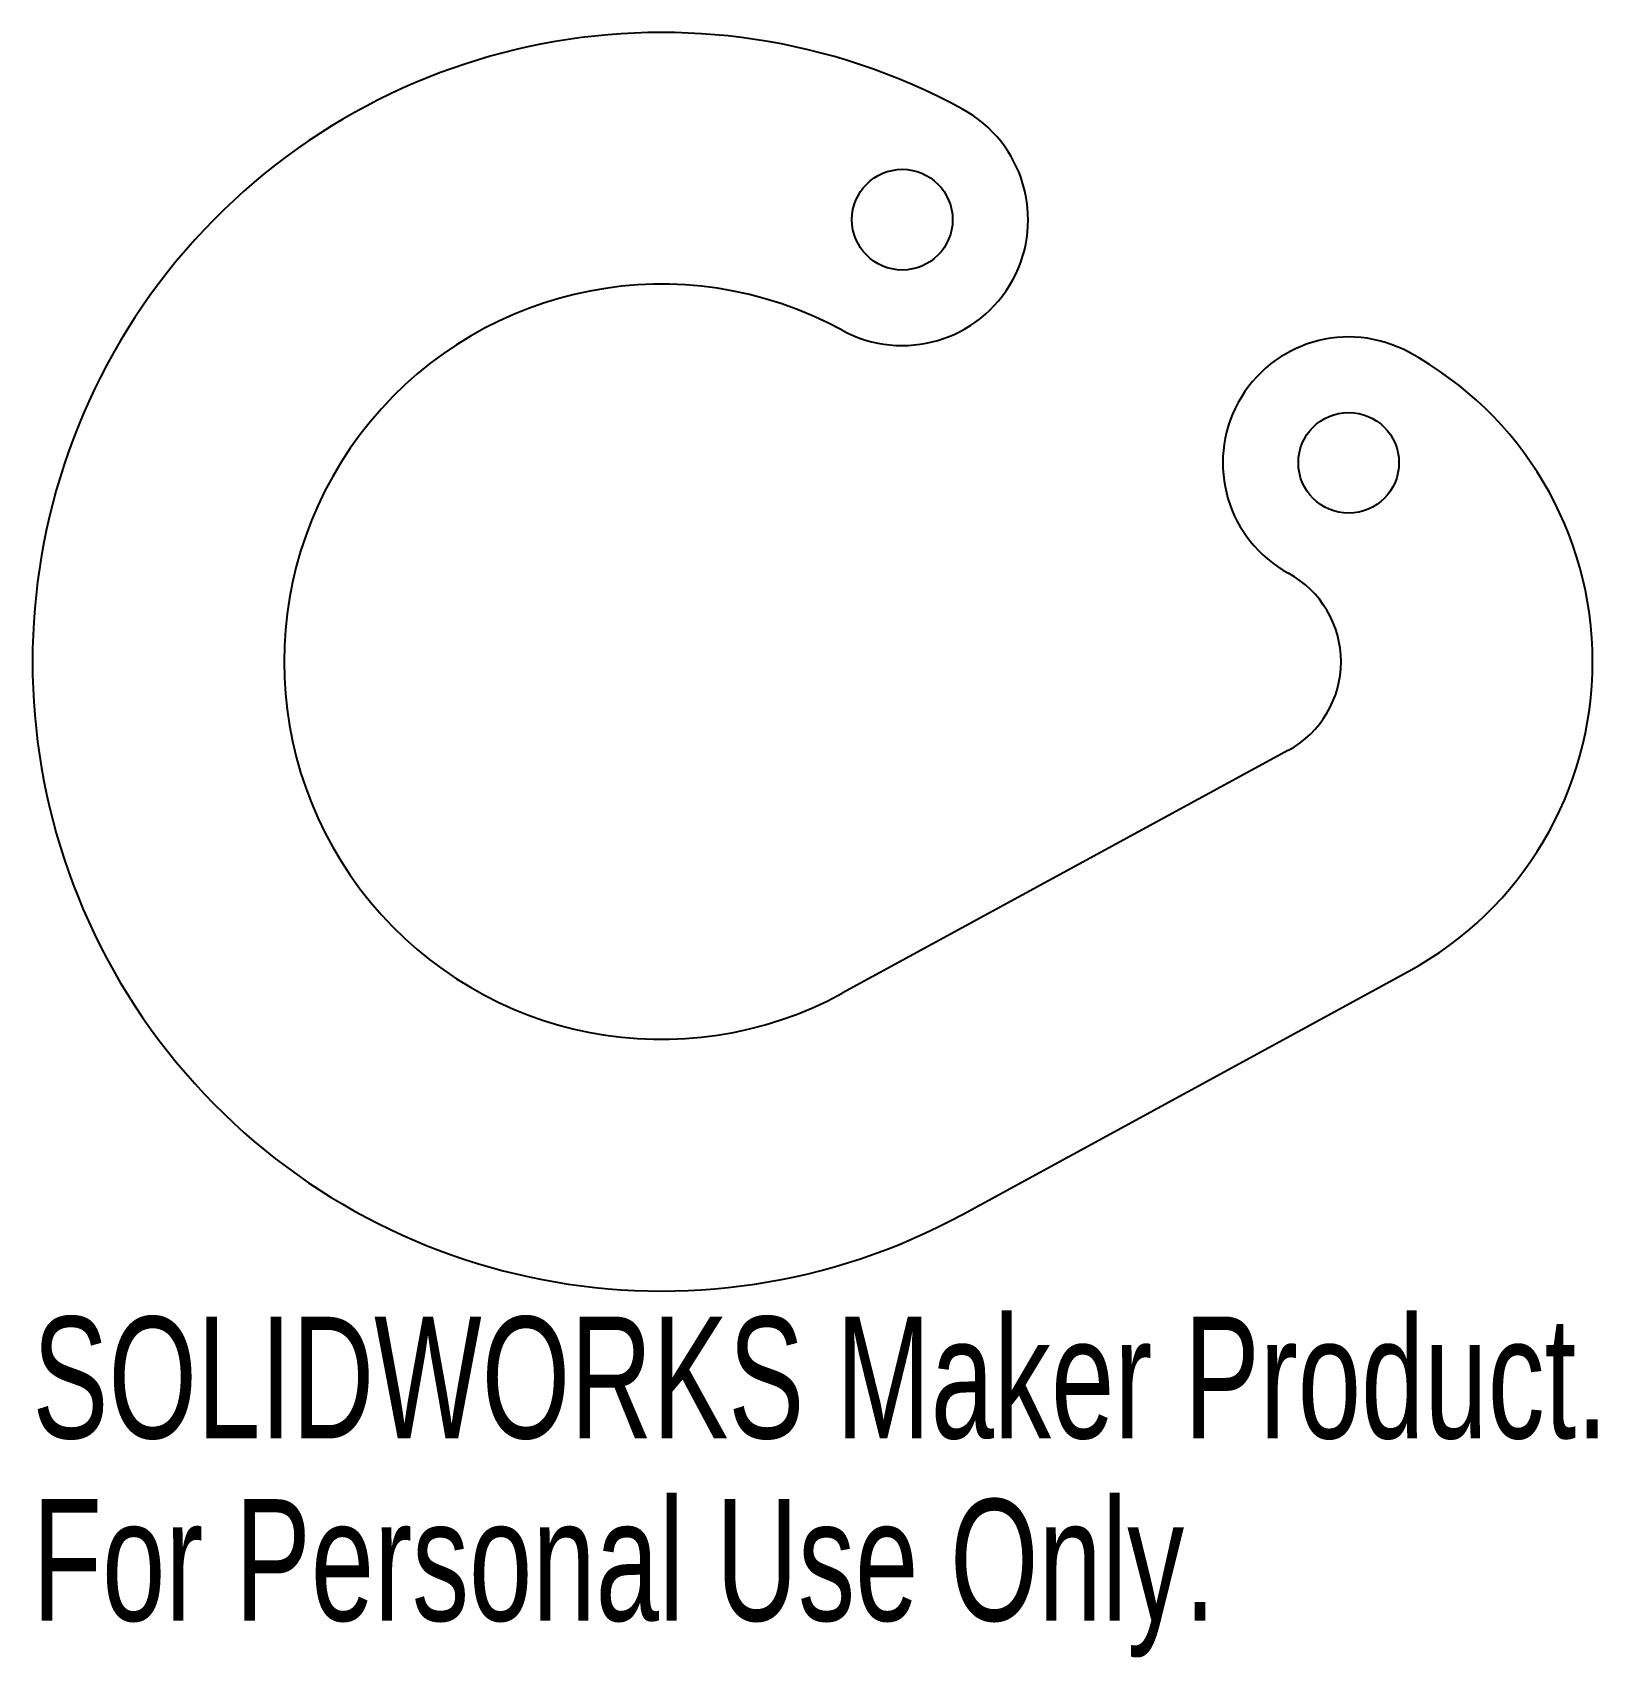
# Model space of a CAD drawing. Header units: millimetres. Extents: x -25 to 37.2, y -39.6 to 25.
import ezdxf

# ---------------------------------------------------------------- set-up
doc = ezdxf.new("R2010")
doc.units = ezdxf.units.MM
doc.styles.add('SLDTEXTSTYLE0', font='TXT', dxfattribs={"width": 0.7})

msp = doc.modelspace()

# ---------------------------------------------------------------- linework, layer by layer
at = {"color": 7, "linetype": 'Continuous', "lineweight": 25}
for p, q in [((24.913, -3.513), (7.174, -13.173)), ((11.957, -21.955), (29.696, -12.295))]:
    msp.add_line(p, q, dxfattribs=at)
for centre in [(9.565, 17.564), (27.304, 7.904)]:
    msp.add_circle(centre, 2, dxfattribs=at)
for centre, radius, start, end in [((0, 0), 25, 61.42812, 298.57188), ((9.565, 17.564), 5, 241.42812, 61.42812), ((0, 0), 15, 61.42812, 298.57188), ((27.304, 7.904), 5, 61.42812, 241.42812), ((23, 0), 14, 298.57188, 61.42812), ((23, 0), 4, 298.57188, 61.42812)]:
    msp.add_arc(centre, radius, start, end, dxfattribs=at)

# ---------------------------------------------------------------- texts
at = {"color": 7, "linetype": 'Continuous', "char_height": 4.83362, "attachment_point": 1, "style": 'SLDTEXTSTYLE0'}
for s, insert in [('SOLIDWORKS Maker Product.', (-25, -26.02)), ('For Personal Use Only.', (-25, -33.27))]:
    msp.add_mtext(s, dxfattribs=dict(at, insert=insert))

doc.saveas('drawing.dxf')
